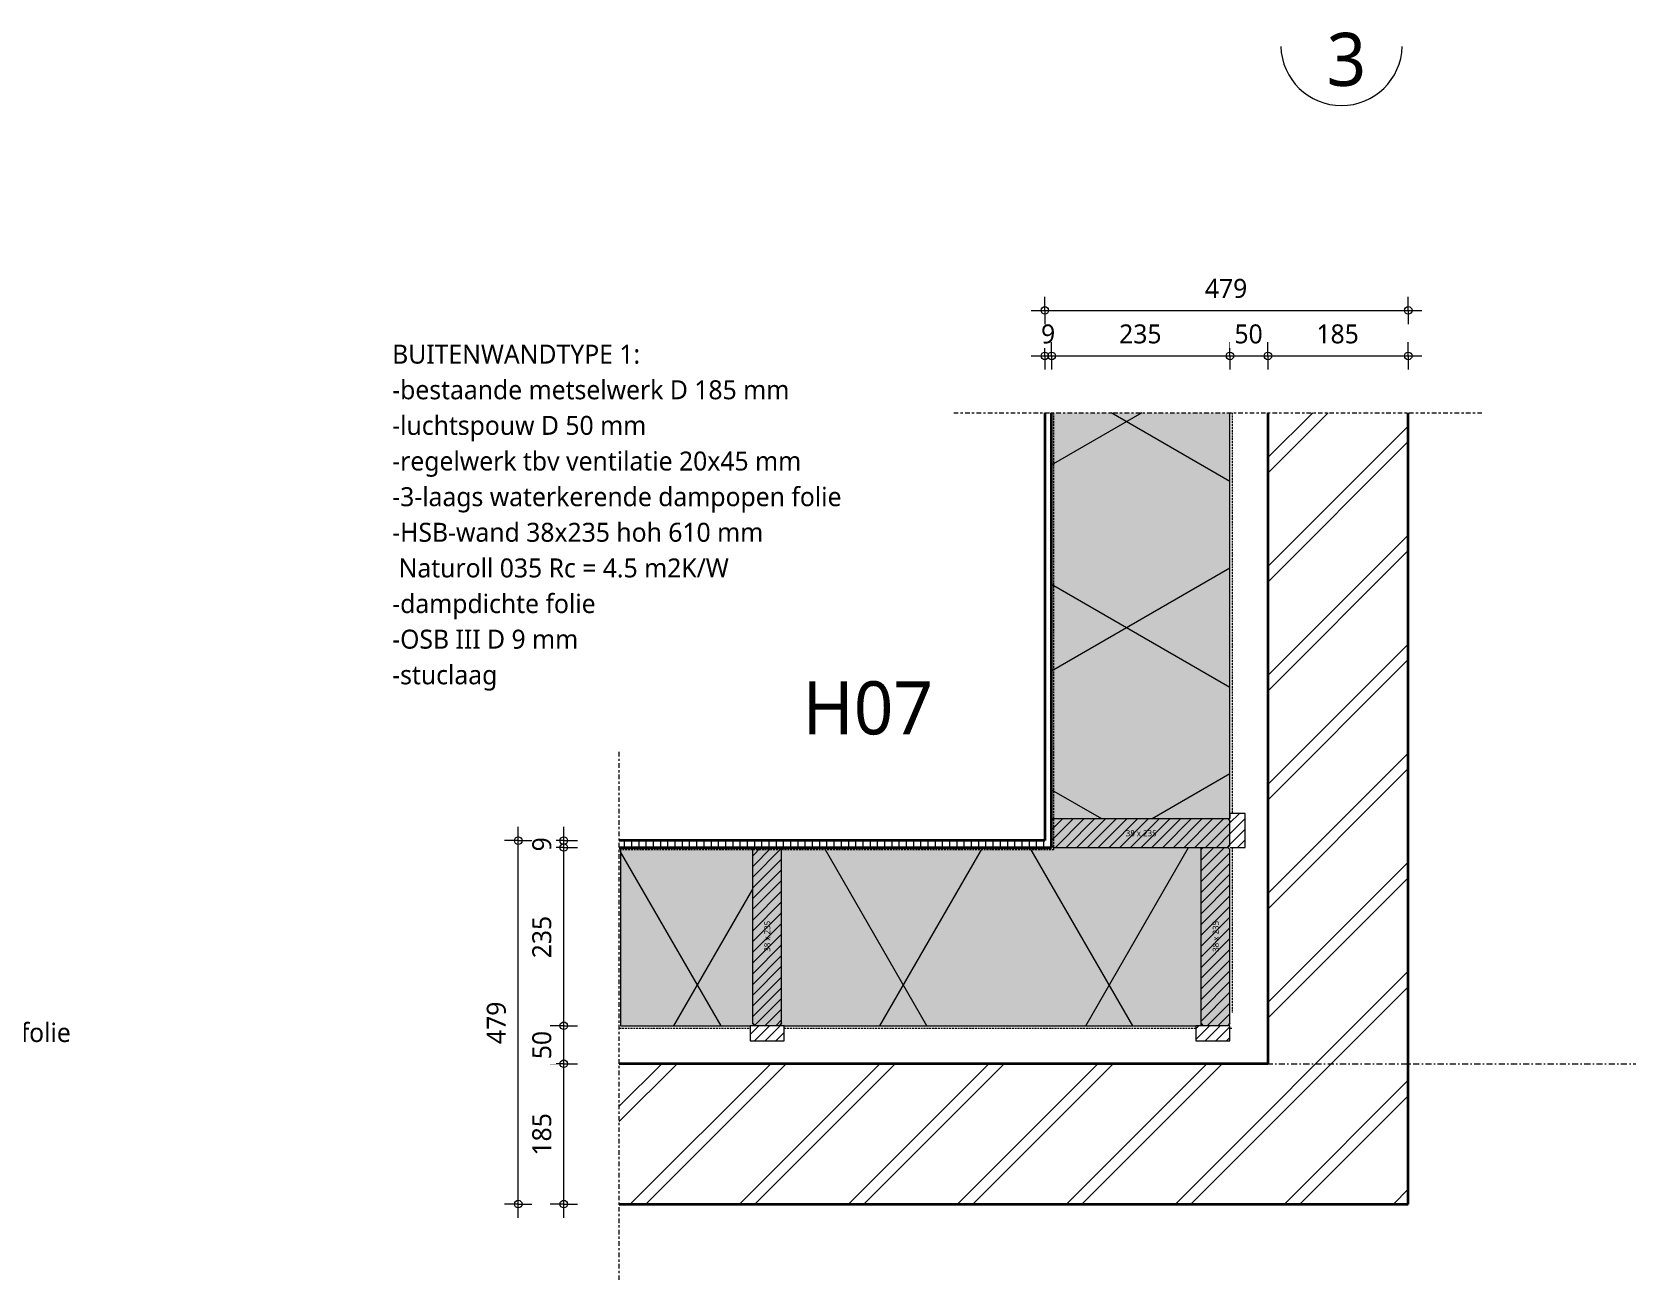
# Model space of a CAD drawing. Header units: millimetres. Extents: x 1789 to 13769, y 2055 to 27197.
# Drawn here: x 7487 to 9600, y 7600 to 9245 of the extents above; entities that cross this region are included whole.
import ezdxf

# ---------------------------------------------------------------- set-up
doc = ezdxf.new("R2010")
doc.units = ezdxf.units.MM
for name, pattern in [('MV_center', [15, 6, -3, 3, -3]), ('MV_hidden', [3.75, 2.5, -1.25]), ('MV_stramien', [16, 8, -4, 0, -4])]:
    doc.linetypes.add(name, pattern=pattern)
for name, color, linetype, lineweight in [('A-ANNO-DIMS', 211, 'Continuous', 13), ('A-ANNO-DIMS-10', 211, 'Continuous', 13), ('A-ANNO-NOTE', 131, 'Continuous', 18), ('A-DETL', 90, 'Continuous', 13), ('A-DETL-GENF', 92, 'Continuous', 18), ('A-DETL-MEDM', 33, 'Continuous', 18), ('G-ANNO-TEXT', 231, 'Continuous', 13)]:
    doc.layers.add(name, color=color, linetype=linetype, lineweight=lineweight)
doc.styles.add('Segoe UI', font='segoeui.ttf', dxfattribs={"height": 8})
doc.styles.add('Segoe UI_2', font='segoeui.ttf', dxfattribs={"height": 25})
doc.styles.add('Segoe UI_3', font='segoeui.ttf', dxfattribs={"height": 70})
doc.styles.add('Segoe UI_B', font='segoeui.ttf', dxfattribs={"height": 25})
doc.dimstyles.new('2_5_mm_1', dxfattribs={"dimscale": 304.8, "dimtxt": 26.184099, "dimasz": 0.032808, "dimexe": 0.059055, "dimexo": 0.0625, "dimgap": 0.029528, "dimtad": 1, "dimdec": 0, "dimzin": 0, "dimdsep": 46, "dimtxsty": 'Segoe UI_2', "dimblk1": 'DOTBLANK', "dimblk2": 'DOTBLANK', "dimsah": 1, "dimcen": 0.09, "dimdle": 0.059055, "dimazin": 0, "dimtfac": 1, "dimtdec": 4, "dimtix": 1, "dimtmove": 0, "dimatfit": 3, "dimfxl": 0.059055, "dimfxlon": 1, "dimtvp": 1, "dimtfill": 1, "dimtolj": 1, "dimtzin": 0, "dimarcsym": 2})
doc.dimstyles.new('2_5_mm_4', dxfattribs={"dimscale": 304.8, "dimtxt": 26.184099, "dimasz": 0.032808, "dimexe": 0.059055, "dimexo": 0.0625, "dimgap": 0.029528, "dimtad": 1, "dimdec": 0, "dimzin": 0, "dimdsep": 46, "dimtxsty": 'Segoe UI_2', "dimblk1": 'DOTBLANK', "dimblk2": 'DOTBLANK', "dimsah": 1, "dimcen": 0.09, "dimdle": 0.059055, "dimazin": 0, "dimtfac": 1, "dimtdec": 4, "dimtix": 1, "dimtmove": 0, "dimatfit": 3, "dimfxl": 0.059055, "dimfxlon": 1, "dimtvp": 1, "dimtfill": 1, "dimtolj": 1, "dimtzin": 0, "dimarcsym": 2})
pattern_1 = [(60, (-1986.72, 235.79), (-203.516, 117.5), []), (120, (-1986.72, 235.79), (-203.516, -117.5), [])]
pattern_2 = [(45, (0, 0), (-7.071068, 7.071068), [])]

# ---------------------------------------------------------------- blocks, each defined once
blk = doc.blocks.new('42 isolatie - Type 1-3773432-Details Restauratie 1-10')
at = {"layer": 'A-DETL-GENF'}
blk.add_hatch(color=256, dxfattribs=at).paths.add_polyline_path([(0.3, 0.8), (535.5, 0.8), (535.5, 235.8), (0.3, 235.8), (0.3, 3.6)])
at = {"layer": 'A-DETL-GENF', "lineweight": 13}
h = blk.add_hatch(dxfattribs=at)
h.set_pattern_fill('FP_20', color=256, style=0, pattern_type=2)
h.set_pattern_definition(pattern_1)
h.paths.add_polyline_path([(0.3, 0.8), (535.5, 0.8), (535.5, 235.8), (0.3, 235.8), (0.3, 3.6)])
at = {"layer": 'A-DETL-GENF'}
for p, q in [((535.5, 235.8), (0.3, 235.8)), ((0.3, 235.8), (0.3, 233)), ((535.5, 235.8), (0.3, 235.8)), ((0.3, 233), (0.3, 3.6)), ((0.3, 3.6), (0.3, 0.8)), ((0.3, 0.8), (7.3, 0.8)), ((7.3, 0.8), (535.5, 0.8)), ((7.3, 0.8), (535.5, 0.8))]:
    blk.add_line(p, q, dxfattribs=at)
blk = doc.blocks.new('42 isolatie - Type 1-3773437-Details Restauratie 1-10')
at = {"layer": 'A-DETL-GENF'}
h = blk.add_hatch(color=256, dxfattribs=at)
h.paths.add_polyline_path([(7.3, 235.8), (0.3, 235.8), (0.3, 0.8), (553.3, 0.8), (553.3, 235.8), (549.8, 235.8)])
h.paths.add_polyline_path([(591.3, 235.8), (591.3, 0.8), (765.3, 0.8), (765.3, 235.8), (594.8, 235.8)])
at = {"layer": 'A-DETL-GENF', "lineweight": 13}
h = blk.add_hatch(dxfattribs=at)
h.set_pattern_fill('FP_20', color=256, style=0, pattern_type=2)
h.set_pattern_definition(pattern_1)
h.paths.add_polyline_path([(7.3, 235.8), (0.3, 235.8), (0.3, 0.8), (553.3, 0.8), (553.3, 235.8), (549.8, 235.8)])
h.paths.add_polyline_path([(591.3, 235.8), (591.3, 0.8), (765.3, 0.8), (765.3, 235.8), (594.8, 235.8)])
at = {"layer": 'A-DETL-GENF'}
for p, q in [((0.3, 235.8), (0.3, 233)), ((0.3, 233), (0.3, 3.6)), ((549.8, 235.8), (7.3, 235.8)), ((549.8, 235.8), (7.3, 235.8)), ((765.3, 235.8), (594.8, 235.8)), ((765.3, 235.8), (594.8, 235.8)), ((765.3, 0.8), (765.3, 235.8)), ((765.3, 0.8), (765.3, 235.8)), ((0.3, 3.6), (0.3, 0.8)), ((197.3, 0.8), (553.3, 0.8)), ((197.3, 0.8), (553.3, 0.8)), ((591.3, 0.8), (765.3, 0.8)), ((591.3, 0.8), (765.3, 0.8))]:
    blk.add_line(p, q, dxfattribs=at)
blk = doc.blocks.new('00 hout_rechthoekig_sls - SLS 38x235-V50-Details Restauratie 1-10')
at = {"layer": 'A-DETL-GENF'}
blk.add_hatch(color=256, dxfattribs=at).paths.add_polyline_path([(0, -2.8), (0, -35.2), (2.8, -38), (232.2, -38), (235, -35.2), (235, -2.8), (232.2, 0), (2.8, 0)])
at = {"layer": 'A-DETL-MEDM', "lineweight": 13}
h = blk.add_hatch(dxfattribs=at)
h.set_pattern_fill('FP_96', color=256, style=0, pattern_type=2)
h.set_pattern_definition([(315, (-7935.456, 9027.476), (7.071068, 7.071068), [])])
h.paths.add_polyline_path([(0, -2.8), (0, -35.2), (2.8, -38), (232.2, -38), (235, -35.2), (235, -2.8), (232.2, 0), (2.8, 0)])
at = {"layer": 'A-DETL-MEDM'}
for p, q in [((0, -2.8), (2.8, 0)), ((2.8, 0), (0, -2.8)), ((2.8, 0), (232.2, 0)), ((232.2, 0), (235, -2.8)), ((232.2, 0), (235, -2.8)), ((2.8, -38), (0, -35.2)), ((0, -35.2), (2.8, -38)), ((2.8, -38), (232.2, -38)), ((235, -35.2), (232.2, -38)), ((232.2, -38), (235, -35.2))]:
    blk.add_line(p, q, dxfattribs=at)
blk = doc.blocks.new('00 hout_rechthoekig_sls - SLS 38x235-V51-Details Restauratie 1-10')
at = {"layer": 'A-DETL-GENF'}
blk.add_hatch(color=256, dxfattribs=at).paths.add_polyline_path([(0, -2.8), (0, -35.2), (2.8, -38), (232.2, -38), (235, -35.2), (235, -2.8), (232.2, 0), (2.8, 0)])
at = {"layer": 'A-DETL-MEDM', "lineweight": 13}
h = blk.add_hatch(dxfattribs=at)
h.set_pattern_fill('FP_97', color=256, style=0, pattern_type=2)
h.set_pattern_definition([(315, (-7935.456, 8436.476), (7.071068, 7.071068), [])])
h.paths.add_polyline_path([(0, -2.8), (0, -35.2), (2.8, -38), (232.2, -38), (235, -35.2), (235, -2.8), (232.2, 0), (2.8, 0)])
at = {"layer": 'A-DETL-MEDM'}
for p, q in [((0, -2.8), (2.8, 0)), ((2.8, 0), (0, -2.8)), ((2.8, 0), (232.2, 0)), ((232.2, 0), (235, -2.8)), ((232.2, 0), (235, -2.8)), ((235, -35.2), (235, -2.8)), ((2.8, -38), (0, -35.2)), ((0, -35.2), (2.8, -38)), ((2.8, -38), (232.2, -38)), ((235, -35.2), (232.2, -38)), ((232.2, -38), (235, -35.2))]:
    blk.add_line(p, q, dxfattribs=at)
blk = doc.blocks.new('00 hout_rechthoekig_sls - SLS 38x235-V52-Details Restauratie 1-10')
at = {"layer": 'A-DETL-GENF'}
blk.add_hatch(color=256, dxfattribs=at).paths.add_polyline_path([(232.2, -38), (235, -35.2), (235, -2.8), (232.2, 0), (2.8, 0), (0, -2.8), (0, -35.2), (2.8, -38)])
at = {"layer": 'A-DETL-MEDM', "lineweight": 13}
h = blk.add_hatch(dxfattribs=at)
h.set_pattern_fill('FP_98', color=256, style=0, pattern_type=2)
h.set_pattern_definition([(45, (-8830.476, -8208.456), (-7.071068, 7.071068), [])])
h.paths.add_polyline_path([(232.2, -38), (235, -35.2), (235, -2.8), (232.2, 0), (2.8, 0), (0, -2.8), (0, -35.2), (2.8, -38)])
at = {"layer": 'A-DETL-MEDM'}
for p, q in [((0, -2.8), (2.8, 0)), ((2.8, 0), (0, -2.8)), ((2.8, 0), (232.2, 0)), ((232.2, 0), (235, -2.8)), ((0, -2.8), (0, -35.2)), ((232.2, 0), (235, -2.8)), ((235, -35.2), (235, -2.8)), ((2.8, -38), (0, -35.2)), ((0, -35.2), (2.8, -38)), ((2.8, -38), (232.2, -38)), ((235, -35.2), (232.2, -38)), ((232.2, -38), (235, -35.2))]:
    blk.add_line(p, q, dxfattribs=at)
blk = doc.blocks.new('NLRS_00_DI_maskeer - Type 1-4234679-Details Restauratie 1-10')
at = {"layer": 'A-DETL-GENF', "linetype": 'MV_center'}
blk.add_line((-100, 0), (599, 0), dxfattribs=at)
blk = doc.blocks.new('NLRS_00_DI_maskeer - Type 1-4234678-Details Restauratie 1-10')
at = {"layer": 'A-DETL-GENF', "linetype": 'MV_center'}
blk.add_line((599, 0), (-100, 0), dxfattribs=at)
blk = doc.blocks.new('DIMBLOCK189-Details Restauratie 1-10')
at = {"layer": 'A-ANNO-DIMS-10'}
for p, q in [((8821.5, 8818.4), (8821.5, 8836.4)), ((8830.5, 8818.4), (8830.5, 8836.4)), ((8803.5, 8818.4), (8830.5, 8818.4)), ((8821.5, 8818.4), (8821.5, 8800.4)), ((8830.5, 8818.4), (8830.5, 8800.4))]:
    blk.add_line(p, q, dxfattribs=at)
for centre in [(8821.5, 8818.4), (8830.5, 8818.4)]:
    blk.add_circle(centre, 5, dxfattribs=at)
at = {"layer": 'A-ANNO-DIMS-10', "color": 0, "insert": (8816.5, 8860), "char_height": 25, "width": 22.852, "attachment_point": 1, "line_spacing_factor": 1.142579, "style": 'Segoe UI_2', "bg_fill": 3, "box_fill_scale": 1.25, "bg_fill_color": 9, "bg_fill_true_color": 13158600, "bg_fill_transparency": 0}
blk.add_mtext('9', dxfattribs=at)
blk = doc.blocks.new('_DotBlank')
at = {"color": 0, "linetype": 'ByBlock', "lineweight": -2}
blk.add_line((-0.5, 0), (-1, 0), dxfattribs=at)
blk.add_circle((0, 0), 0.5, dxfattribs=at)
blk = doc.blocks.new('DIMBLOCK190-Details Restauratie 1-10')
at = {"layer": 'A-ANNO-DIMS-10'}
for p, q in [((8830.5, 8818.4), (8830.5, 8836.4)), ((9065.5, 8818.4), (9065.5, 8836.4)), ((8830.5, 8818.4), (9065.5, 8818.4)), ((8830.5, 8818.4), (8830.5, 8800.4)), ((9065.5, 8818.4), (9065.5, 8800.4))]:
    blk.add_line(p, q, dxfattribs=at)
for centre in [(8830.5, 8818.4), (9065.5, 8818.4)]:
    blk.add_circle(centre, 5, dxfattribs=at)
at = {"layer": 'A-ANNO-DIMS-10', "color": 0, "insert": (8919.4, 8860), "char_height": 25, "width": 68.555, "attachment_point": 1, "line_spacing_factor": 1.142579, "style": 'Segoe UI_2', "bg_fill": 3, "box_fill_scale": 1.25, "bg_fill_color": 9, "bg_fill_true_color": 13158600, "bg_fill_transparency": 0}
blk.add_mtext('235', dxfattribs=at)
blk = doc.blocks.new('DIMBLOCK191-Details Restauratie 1-10')
at = {"layer": 'A-ANNO-DIMS-10'}
for p, q in [((9065.5, 8818.4), (9065.5, 8836.4)), ((9115.5, 8818.4), (9115.5, 8836.4)), ((9065.5, 8818.4), (9115.5, 8818.4)), ((9065.5, 8818.4), (9065.5, 8800.4)), ((9115.5, 8818.4), (9115.5, 8800.4))]:
    blk.add_line(p, q, dxfattribs=at)
for centre in [(9065.5, 8818.4), (9115.5, 8818.4)]:
    blk.add_circle(centre, 5, dxfattribs=at)
at = {"layer": 'A-ANNO-DIMS-10', "color": 0, "insert": (9071.4, 8860), "char_height": 25, "width": 45.703, "attachment_point": 1, "line_spacing_factor": 1.142579, "style": 'Segoe UI_2', "bg_fill": 3, "box_fill_scale": 1.25, "bg_fill_color": 9, "bg_fill_true_color": 13158600, "bg_fill_transparency": 0}
blk.add_mtext('50', dxfattribs=at)
blk = doc.blocks.new('DIMBLOCK192-Details Restauratie 1-10')
at = {"layer": 'A-ANNO-DIMS-10'}
for p, q in [((9115.5, 8818.4), (9115.5, 8836.4)), ((9300.5, 8818.4), (9300.5, 8836.4)), ((9115.5, 8818.4), (9318.5, 8818.4)), ((9115.5, 8818.4), (9115.5, 8800.4)), ((9300.5, 8818.4), (9300.5, 8800.4))]:
    blk.add_line(p, q, dxfattribs=at)
for centre in [(9115.5, 8818.4), (9300.5, 8818.4)]:
    blk.add_circle(centre, 5, dxfattribs=at)
at = {"layer": 'A-ANNO-DIMS-10', "color": 0, "insert": (9179.4, 8860), "char_height": 25, "width": 68.555, "attachment_point": 1, "line_spacing_factor": 1.142579, "style": 'Segoe UI_2', "bg_fill": 3, "box_fill_scale": 1.25, "bg_fill_color": 9, "bg_fill_true_color": 13158600, "bg_fill_transparency": 0}
blk.add_mtext('185', dxfattribs=at)
blk = doc.blocks.new('DIMBLOCK294-Details Restauratie 1-10')
at = {"layer": 'A-ANNO-DIMS-10'}
for p, q in [((8187.6, 7885.5), (8169.6, 7885.5)), ((8187.6, 7682.5), (8187.6, 7885.5)), ((8187.6, 7885.5), (8205.6, 7885.5)), ((8187.6, 7700.5), (8169.6, 7700.5)), ((8187.6, 7700.5), (8205.6, 7700.5))]:
    blk.add_line(p, q, dxfattribs=at)
for centre in [(8187.6, 7885.5), (8187.6, 7700.5)]:
    blk.add_circle(centre, 5, dxfattribs=at)
at = {"layer": 'A-ANNO-DIMS-10', "color": 0, "insert": (8146, 7764.4), "char_height": 25, "width": 68.555, "attachment_point": 1, "rotation": 90, "line_spacing_factor": 1.142579, "style": 'Segoe UI_2', "bg_fill": 3, "box_fill_scale": 1.25, "bg_fill_color": 9, "bg_fill_true_color": 13158600, "bg_fill_transparency": 0}
blk.add_mtext('185', dxfattribs=at)
blk = doc.blocks.new('DIMBLOCK295-Details Restauratie 1-10')
at = {"layer": 'A-ANNO-DIMS-10'}
for p, q in [((8187.6, 7935.5), (8169.6, 7935.5)), ((8187.6, 7885.5), (8187.6, 7935.5)), ((8187.6, 7935.5), (8205.6, 7935.5)), ((8187.6, 7885.5), (8169.6, 7885.5)), ((8187.6, 7885.5), (8205.6, 7885.5))]:
    blk.add_line(p, q, dxfattribs=at)
for centre in [(8187.6, 7935.5), (8187.6, 7885.5)]:
    blk.add_circle(centre, 5, dxfattribs=at)
at = {"layer": 'A-ANNO-DIMS-10', "color": 0, "insert": (8146, 7891.4), "char_height": 25, "width": 45.703, "attachment_point": 1, "rotation": 90, "line_spacing_factor": 1.142579, "style": 'Segoe UI_2', "bg_fill": 3, "box_fill_scale": 1.25, "bg_fill_color": 9, "bg_fill_true_color": 13158600, "bg_fill_transparency": 0}
blk.add_mtext('50', dxfattribs=at)
blk = doc.blocks.new('DIMBLOCK296-Details Restauratie 1-10')
at = {"layer": 'A-ANNO-DIMS-10'}
for p, q in [((8187.6, 8170.5), (8169.6, 8170.5)), ((8187.6, 7935.5), (8187.6, 8170.5)), ((8187.6, 8170.5), (8205.6, 8170.5)), ((8187.6, 7935.5), (8169.6, 7935.5)), ((8187.6, 7935.5), (8205.6, 7935.5))]:
    blk.add_line(p, q, dxfattribs=at)
for centre in [(8187.6, 8170.5), (8187.6, 7935.5)]:
    blk.add_circle(centre, 5, dxfattribs=at)
at = {"layer": 'A-ANNO-DIMS-10', "color": 0, "insert": (8146, 8024.4), "char_height": 25, "width": 68.555, "attachment_point": 1, "rotation": 90, "line_spacing_factor": 1.142579, "style": 'Segoe UI_2', "bg_fill": 3, "box_fill_scale": 1.25, "bg_fill_color": 9, "bg_fill_true_color": 13158600, "bg_fill_transparency": 0}
blk.add_mtext('235', dxfattribs=at)
blk = doc.blocks.new('DIMBLOCK297-Details Restauratie 1-10')
at = {"layer": 'A-ANNO-DIMS-10'}
for p, q in [((8187.6, 8170.5), (8187.6, 8197.5)), ((8187.6, 8179.5), (8169.6, 8179.5)), ((8187.6, 8170.5), (8169.6, 8170.5)), ((8187.6, 8179.5), (8205.6, 8179.5)), ((8187.6, 8170.5), (8205.6, 8170.5))]:
    blk.add_line(p, q, dxfattribs=at)
for centre in [(8187.6, 8179.5), (8187.6, 8170.5)]:
    blk.add_circle(centre, 5, dxfattribs=at)
at = {"layer": 'A-ANNO-DIMS-10', "color": 0, "insert": (8146, 8165.4), "char_height": 25, "width": 22.852, "attachment_point": 1, "rotation": 90, "line_spacing_factor": 1.142579, "style": 'Segoe UI_2', "bg_fill": 3, "box_fill_scale": 1.25, "bg_fill_color": 9, "bg_fill_true_color": 13158600, "bg_fill_transparency": 0}
blk.add_mtext('9', dxfattribs=at)
blk = doc.blocks.new('DIMBLOCK298-Details Restauratie 1-10')
at = {"layer": 'A-ANNO-DIMS-10'}
for p, q in [((8127.6, 7682.5), (8127.6, 8197.5)), ((8127.6, 8179.5), (8109.6, 8179.5)), ((8127.6, 8179.5), (8145.6, 8179.5)), ((8127.6, 7700.5), (8109.6, 7700.5)), ((8127.6, 7700.5), (8145.6, 7700.5))]:
    blk.add_line(p, q, dxfattribs=at)
for centre in [(8127.6, 8179.5), (8127.6, 7700.5)]:
    blk.add_circle(centre, 5, dxfattribs=at)
at = {"layer": 'A-ANNO-DIMS-10', "color": 0, "insert": (8086, 7911.4), "char_height": 25, "width": 68.555, "attachment_point": 1, "rotation": 90, "line_spacing_factor": 1.142579, "style": 'Segoe UI_2', "bg_fill": 3, "box_fill_scale": 1.25, "bg_fill_color": 9, "bg_fill_true_color": 13158600, "bg_fill_transparency": 0}
blk.add_mtext('479', dxfattribs=at)
blk = doc.blocks.new('DIMBLOCK380-Details Restauratie 1-10')
at = {"layer": 'A-ANNO-DIMS-10'}
for p, q in [((8803.5, 8878.4), (9318.5, 8878.4)), ((8821.5, 8878.4), (8821.5, 8896.4)), ((8821.5, 8878.4), (8821.5, 8860.4)), ((9300.5, 8878.4), (9300.5, 8896.4)), ((9300.5, 8878.4), (9300.5, 8860.4))]:
    blk.add_line(p, q, dxfattribs=at)
for centre in [(8821.5, 8878.4), (9300.5, 8878.4)]:
    blk.add_circle(centre, 5, dxfattribs=at)
at = {"layer": 'A-ANNO-DIMS-10', "color": 0, "insert": (9032.4, 8920), "char_height": 25, "width": 68.555, "attachment_point": 1, "line_spacing_factor": 1.142579, "style": 'Segoe UI_2', "bg_fill": 3, "box_fill_scale": 1.25, "bg_fill_color": 9, "bg_fill_true_color": 13158600, "bg_fill_transparency": 0}
blk.add_mtext('479', dxfattribs=at)

msp = doc.modelspace()

# ---------------------------------------------------------------- hatches: boundary and pattern name
at = {"layer": 'A-DETL-GENF', "lineweight": 13}
h = msp.add_hatch(dxfattribs=at)
h.set_pattern_fill('FP_25', color=57, style=0, pattern_type=2)
h.set_pattern_definition([(45, (0, 0), (-71.84205, 71.84205), []), (45, (20.32, 0), (-71.84205, 71.84205), [])])
h.paths.add_polyline_path([(9300.5, 7700.5), (9300.5, 8743.6), (9115.5, 8743.6), (9115.5, 7885.5), (8260.5, 7885.5), (8260.5, 7700.5)])
h = msp.add_hatch(dxfattribs=at)
h.set_pattern_fill('FP_3', color=250, style=0, pattern_type=2)
h.set_pattern_definition([(90, (0, 0), (-19.05, 1e-15), []), (90, (9.525, 0), (-19.05, 1e-15), [9.525, -4.762])])
h.paths.add_polyline_path([(8436.5, 8170.5), (8830.5, 8170.5), (8830.5, 8743.6), (8821.5, 8743.6), (8821.5, 8179.5), (8260.5, 8179.5), (8260.5, 8170.5), (8262.5, 8170.5)])
h = msp.add_hatch(dxfattribs=at)
h.set_pattern_fill('FP_10', color=250, style=0, pattern_type=2)
h.set_pattern_definition(pattern_2)
h.paths.add_polyline_path([(9085.5, 8170.5), (9085.5, 8215.5), (9065.5, 8215.5), (9065.5, 8170.5)])
h = msp.add_hatch(dxfattribs=at)
h.set_pattern_fill('FP_10', color=250, style=0, pattern_type=2)
h.set_pattern_definition(pattern_2)
h.paths.add_polyline_path([(8478, 7915.5), (8478, 7935.5), (8433, 7935.5), (8433, 7915.5)])
h = msp.add_hatch(dxfattribs=at)
h.set_pattern_fill('FP_10', color=250, style=0, pattern_type=2)
h.set_pattern_definition(pattern_2)
h.paths.add_polyline_path([(9065.5, 7915.5), (9065.5, 7935.5), (9020.5, 7935.5), (9020.5, 7915.5)])

# ---------------------------------------------------------------- linework, layer by layer
at = {"layer": 'A-DETL', "lineweight": 35}
for p, q in [((8821.5, 8743.6), (8821.5, 8179.5)), ((8830.5, 8170.5), (8830.5, 8743.6)), ((9115.5, 8743.6), (9115.5, 7885.5)), ((9300.5, 7700.5), (9300.5, 8743.6)), ((8821.5, 8179.5), (8260.5, 8179.5)), ((8260.5, 8170.5), (8830.5, 8170.5)), ((9115.5, 7885.5), (8260.5, 7885.5)), ((8260.5, 7700.5), (9300.5, 7700.5))]:
    msp.add_line(p, q, dxfattribs=at)
at = {"layer": 'A-DETL', "linetype": 'MV_hidden', "lineweight": 18}
for p, q in [((8833.5, 8167.5), (8833.5, 8743.6)), ((9068.5, 8743.6), (9068.5, 8215.5)), ((8833.5, 8167.5), (8260.5, 8167.5)), ((9068.5, 8170.5), (9068.5, 7952.5)), ((8260.5, 7932.5), (8433, 7932.5)), ((8478, 7932.5), (9020.5, 7932.5)), ((9065.5, 7932.5), (9068.5, 7932.5))]:
    msp.add_line(p, q, dxfattribs=at)
at = {"layer": 'A-DETL', "lineweight": 18}
for p, q in [((9065.5, 8215.5), (9065.5, 8208.5)), ((9085.5, 8215.5), (9065.5, 8215.5)), ((9085.5, 8170.5), (9085.5, 8215.5)), ((9065.5, 8170.5), (9085.5, 8170.5)), ((8433, 7935.5), (8433, 7915.5)), ((8478, 7935.5), (8433, 7935.5)), ((8478, 7915.5), (8478, 7935.5)), ((9020.5, 7935.5), (9020.5, 7915.5)), ((9065.5, 7935.5), (9020.5, 7935.5)), ((9065.5, 7915.5), (9065.5, 7935.5)), ((8433, 7915.5), (8478, 7915.5)), ((9020.5, 7915.5), (9065.5, 7915.5))]:
    msp.add_line(p, q, dxfattribs=at)
at = {"layer": 'A-DETL', "linetype": 'MV_stramien', "lineweight": 18}
msp.add_line((8260.5, 7885.5), (9600.5, 7885.5), dxfattribs=at)
at = {"layer": 'A-DETL', "lineweight": 18}
msp.add_arc((9212.5, 9228.5), 80, 181.5936, 358.397, dxfattribs=at)

# ---------------------------------------------------------------- block references
at = {"layer": 'A-DETL-GENF', "linetype": 'MV_center'}
for name, p, rotation in [('NLRS_00_DI_maskeer - Type 1-4234678-Details Restauratie 1-10', (9300.5, 8743.6), 180), ('NLRS_00_DI_maskeer - Type 1-4234679-Details Restauratie 1-10', (8260.5, 7700.5), 90)]:
    msp.add_blockref(name, p, dxfattribs=dict(at, rotation=rotation))
at = {"layer": 'A-DETL-GENF'}
for name, p, rotation in [('42 isolatie - Type 1-3773432-Details Restauratie 1-10', (9066.3, 8208.2), 89.99999999999893), ('42 isolatie - Type 1-3773437-Details Restauratie 1-10', (9027.8, 8171.3), 180)]:
    msp.add_blockref(name, p, dxfattribs=dict(at, rotation=rotation))
at = {"layer": 'A-DETL-MEDM'}
msp.add_blockref('00 hout_rechthoekig_sls - SLS 38x235-V52-Details Restauratie 1-10', (8830.5, 8208.5), dxfattribs=at)
at = {"layer": 'A-DETL-MEDM', "rotation": 90.00000000000081}
for name, p in [('00 hout_rechthoekig_sls - SLS 38x235-V51-Details Restauratie 1-10', (8436.5, 7935.5)), ('00 hout_rechthoekig_sls - SLS 38x235-V50-Details Restauratie 1-10', (9027.5, 7935.5))]:
    msp.add_blockref(name, p, dxfattribs=at)

# ---------------------------------------------------------------- texts
at = {"layer": 'A-ANNO-NOTE', "lineweight": 13, "insert": (8928.1, 8193.3), "char_height": 8, "width": 55.316, "attachment_point": 1, "style": 'Segoe UI'}
msp.add_mtext('38 x 235', dxfattribs=at)
at = {"layer": 'A-ANNO-NOTE', "lineweight": 13, "char_height": 8, "width": 55.316, "attachment_point": 1, "rotation": 90, "style": 'Segoe UI'}
for insert in [(8451.7, 8033), (9042.7, 8033)]:
    msp.add_mtext('38 x 235', dxfattribs=dict(at, insert=insert))
at = {"layer": 'G-ANNO-TEXT', "color": 7, "attachment_point": 1}
for s, insert, char_height, width, style in [('3', (9192.9, 9244.4), 70, 65.738, 'Segoe UI_3'), ('BUITENWANDTYPE 1:', (7961.4, 8833.3), 25, 436.118, 'Segoe UI_B'), ('-bestaande metselwerk D 185 mm', (7961.4, 8786.3), 25, 644.557, 'Segoe UI_2'), ('-luchtspouw D 50 mm', (7961.4, 8739.4), 25, 416.877, 'Segoe UI_2'), ('-regelwerk tbv ventilatie 20x45 mm', (7961.4, 8692.4), 25, 663.797, 'Segoe UI_2'), ('-3-laags waterkerende dampopen folie', (7961.4, 8645.4), 25, 730.337, 'Segoe UI_2'), ('-HSB-wand 38x235 hoh 610 mm', (7961.4, 8598.5), 25, 611.688, 'Segoe UI_2'), (' Naturoll 035 Rc = 4.5 m2K/W', (7961.4, 8551.5), 25, 565.19, 'Segoe UI_2'), ('-dampdichte folie', (7961.4, 8504.5), 25, 334.304, 'Segoe UI_2'), ('-OSB III D 9 mm', (7961.4, 8457.6), 25, 303.84, 'Segoe UI_2'), ('-stuclaag', (7961.4, 8410.6), 25, 170.759, 'Segoe UI_2'), ('H07', (8502.2, 8389.5), 70, 218.059, 'Segoe UI_3'), ('-3-laags waterkerende dampopen folie', (6945.7, 7939.1), 25, 730.337, 'Segoe UI_2')]:
    msp.add_mtext(s, dxfattribs=dict(at, insert=insert, char_height=char_height, width=width, style=style))

# ---------------------------------------------------------------- dimensions: what is measured, and where the dimension line sits
at = {"layer": 'A-ANNO-DIMS'}
dim = msp.add_linear_dim(base=(8830.5, 8818.4), p1=(8821.5, 8800.4), p2=(8830.5, 8800.4), dimstyle='2_5_mm_1', override={"dimpost": '<>', "dimfxl": 9}, dxfattribs=at)
dim.commit()
dim.dimension.update_dxf_attribs({"geometry": 'DIMBLOCK189-Details Restauratie 1-10', "text_midpoint": (8826, 8840.3)})
dim = msp.add_linear_dim(base=(8187.6, 7885.5), p1=(8205.6, 7700.5), p2=(8169.6, 7885.5), angle=90, dimstyle='2_5_mm_1', override={"dimpost": '<>', "dimfxl": 188.470157}, dxfattribs=at)
dim.commit()
dim.dimension.update_dxf_attribs({"geometry": 'DIMBLOCK294-Details Restauratie 1-10', "text_midpoint": (8165.6, 7793)})

# ---------------------------------------------------------------- next in the draw order: dimensions: what is measured, and where the dimension line sits
dim = msp.add_linear_dim(base=(9065.5, 8818.4), p1=(8830.5, 8800.4), p2=(9065.5, 8800.4), dimstyle='2_5_mm_1', override={"dimpost": '<>', "dimfxl": 235}, dxfattribs=at)
dim.commit()
dim.dimension.update_dxf_attribs({"geometry": 'DIMBLOCK190-Details Restauratie 1-10', "text_midpoint": (8948, 8840.3)})
dim = msp.add_linear_dim(base=(8187.6, 7935.5), p1=(8169.6, 7885.5), p2=(8205.6, 7935.5), angle=90, dimstyle='2_5_mm_1', override={"dimpost": '<>', "dimfxl": 61.611687}, dxfattribs=at)
dim.commit()
dim.dimension.update_dxf_attribs({"geometry": 'DIMBLOCK295-Details Restauratie 1-10', "text_midpoint": (8165.7, 7910.5)})

# ---------------------------------------------------------------- next in the draw order: dimensions: what is measured, and where the dimension line sits
dim = msp.add_linear_dim(base=(9115.5, 8818.4), p1=(9065.5, 8800.4), p2=(9115.5, 8800.4), dimstyle='2_5_mm_1', override={"dimpost": '<>', "dimfxl": 50}, dxfattribs=at)
dim.commit()
dim.dimension.update_dxf_attribs({"geometry": 'DIMBLOCK191-Details Restauratie 1-10', "text_midpoint": (9090.5, 8840.3)})
dim = msp.add_linear_dim(base=(8187.6, 8170.5), p1=(8205.6, 7935.5), p2=(8205.6, 8170.5), angle=90, dimstyle='2_5_mm_1', override={"dimpost": '<>', "dimfxl": 235}, dxfattribs=at)
dim.commit()
dim.dimension.update_dxf_attribs({"geometry": 'DIMBLOCK296-Details Restauratie 1-10', "text_midpoint": (8165.7, 8053)})

# ---------------------------------------------------------------- next in the draw order: dimensions: what is measured, and where the dimension line sits
dim = msp.add_linear_dim(base=(9300.5, 8818.4), p1=(9115.5, 8800.4), p2=(9300.5, 8800.4), dimstyle='2_5_mm_1', override={"dimpost": '<>', "dimfxl": 185}, dxfattribs=at)
dim.commit()
dim.dimension.update_dxf_attribs({"geometry": 'DIMBLOCK192-Details Restauratie 1-10', "text_midpoint": (9208, 8840.4)})
dim = msp.add_linear_dim(base=(8187.6, 8179.5), p1=(8205.6, 8170.5), p2=(8205.6, 8179.5), angle=90, dimstyle='2_5_mm_4', override={"dimpost": '<>', "dimfxl": 9}, dxfattribs=at)
dim.commit()
dim.dimension.update_dxf_attribs({"geometry": 'DIMBLOCK297-Details Restauratie 1-10', "text_midpoint": (8165.7, 8175)})

# ---------------------------------------------------------------- next in the draw order: dimensions: what is measured, and where the dimension line sits
dim = msp.add_linear_dim(base=(9300.5, 8878.4), p1=(8821.5, 8860.4), p2=(9300.5, 8860.4), dimstyle='2_5_mm_4', override={"dimpost": '<>', "dimfxl": 479}, dxfattribs=at)
dim.commit()
dim.dimension.update_dxf_attribs({"geometry": 'DIMBLOCK380-Details Restauratie 1-10', "text_midpoint": (9061, 8900.3)})
dim = msp.add_linear_dim(base=(8127.6, 8179.5), p1=(8145.6, 7700.5), p2=(8145.6, 8179.5), angle=90, dimstyle='2_5_mm_4', override={"dimpost": '<>', "dimfxl": 479}, dxfattribs=at)
dim.commit()
dim.dimension.update_dxf_attribs({"geometry": 'DIMBLOCK298-Details Restauratie 1-10', "text_midpoint": (8105.7, 7940)})

doc.saveas('drawing.dxf')
